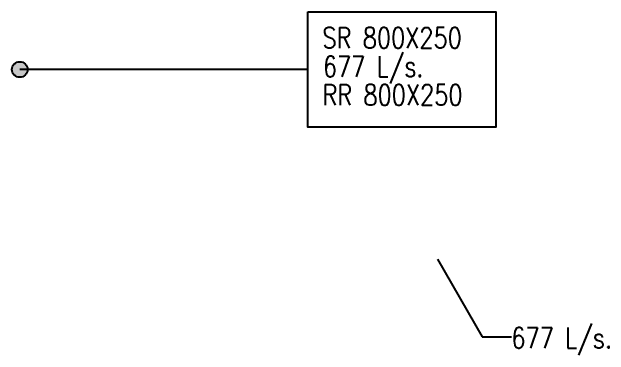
# Model space of a CAD drawing. Header units: inches. Extents: x 2774 to 36891, y -31918 to 3667.
# Drawn here: x 29277 to 35060, y -14638 to -11317 of the extents above; entities that cross this region are included whole.
import ezdxf

# ---------------------------------------------------------------- set-up
doc = ezdxf.new("R2010")
doc.units = ezdxf.units.IN
doc.header["$MEASUREMENT"] = 0
doc.layers.add('M-ANNO-TEXS', color=2, linetype='Continuous')
doc.styles.add('ROMANS', font='ROMANS.shx', dxfattribs={"width": 0.8, "height": 0.15})

# ---------------------------------------------------------------- blocks, each defined once
blk = doc.blocks.new('A$C72AE6952')
blk.add_hatch(color=6).paths.add_polyline_path([(-151, 0, 1), (151, 0, 1)])
at = {"color": 6}
blk.add_circle((0, 0), 151, dxfattribs=at)

msp = doc.modelspace()

# ---------------------------------------------------------------- linework, layer by layer
at = {"color": 6}
msp.add_line((32141.5, -11874.1), (29351.8, -11874.1), dxfattribs=at)
msp.add_lwpolyline([(32141.5, -11316.9), (33962.5, -11316.9), (33962.5, -12431.2), (32141.5, -12431.2)], close=True, dxfattribs=at)
at = {"layer": 'M-ANNO-TEXS'}
for p, q in [((33397.4, -13709.9), (33832, -14462.6)), ((33832, -14462.6), (34113.9, -14462.6))]:
    msp.add_line(p, q, dxfattribs=at)

# ---------------------------------------------------------------- block references
at = {"xscale": 0.5, "yscale": 0.5, "zscale": 0.5}
msp.add_blockref('A$C72AE6952', (29351.8, -11874.1), dxfattribs=at)

# ---------------------------------------------------------------- texts
at = {"layer": 'M-ANNO-TEXS', "style": 'ROMANS', "width": 0.8}
for s, p in [('SR 800X250', (32283.3, -11667.5)), ('677 L/s.', (32288.1, -11944.1)), ('RR 800X250', (32283.3, -12220.7)), ('677 L/s.', (34113.9, -14571.3))]:
    msp.add_text(s, height=200, dxfattribs=at).set_placement(p)

doc.saveas('drawing.dxf')
